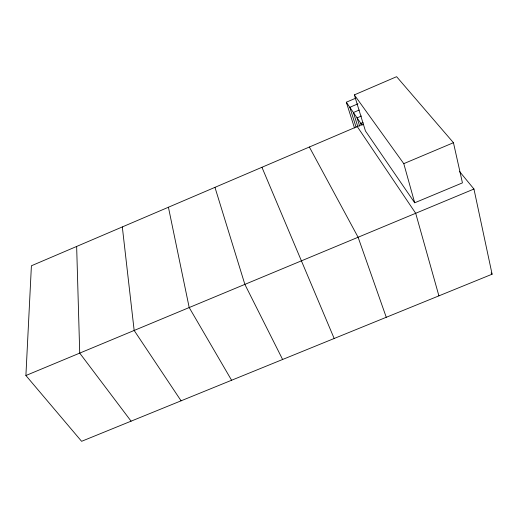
<?xml version="1.0" encoding="UTF-8"?>
<svg xmlns="http://www.w3.org/2000/svg" width="518" height="518" viewBox="0 0 518 518"><rect width="100%" height="100%" fill="white"/><g stroke="black" fill="none" stroke-linecap="round" stroke-linejoin="round"><path stroke-width="0.78" d="M459.557 171.529L473.951 189.031L492.1 274.203L81.598 441.31L25.9 375.518L31.404 265.779L363.196 124.016M354.338 94.891L396.62 76.69L453.451 142.709L462.438 182.873L414.704 202.791L365.436 130.944L354.338 94.891L403.781 163.656L414.704 202.791M354.5 127.991L346.315 102.227L355.834 98.129M357.97 103.814L349.812 107.317L356.08 127.156M359.207 110.043L353.399 112.535L357.744 126.366M361.486 115.993L357.077 117.884L359.66 126.165M363.008 122.449L360.845 123.368L361.311 124.89M403.781 163.656L453.451 142.709M25.9 375.518L473.951 189.031M131.086 421.166L79.727 353.108L76.651 246.451M491.142 272.902L492.1 274.203M346.315 102.227L362.134 125.246M357.245 126.554L415.689 213.28L438.908 295.856M181.08 400.815L134.162 330.458L122.319 226.936M231.591 380.251L189.199 307.55L168.421 207.239M309.363 147.015L358.1 237.25L386.266 317.288M282.614 359.479L244.865 284.382L214.957 187.354M334.175 338.494L261.933 167.282"/></g></svg>
